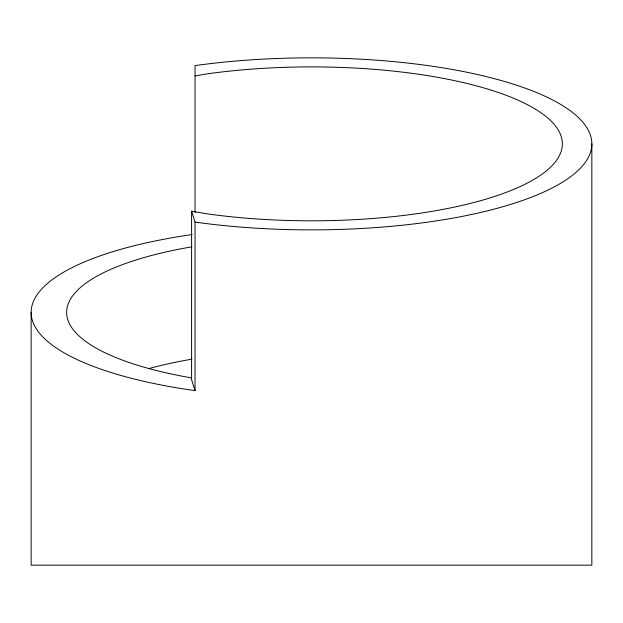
<?xml version="1.0" encoding="UTF-8"?>
<svg xmlns="http://www.w3.org/2000/svg" width="623" height="623" viewBox="0 0 623 623"><rect width="100%" height="100%" fill="white"/><g stroke="black" fill="none" stroke-linecap="round" stroke-linejoin="round"><path stroke-width="0.93" d="M195.038 75.905L207.295 73.849A250.843 76.964 0 0 1 562.343 143.851A250.843 76.964 0 0 1 207.295 213.86L191.588 211.228L191.588 379.75L195.038 390.621A280.35 86.013 0 0 1 31.158 312.871A280.35 86.013 0 0 1 192.102 234.552M191.588 211.228L195.038 222.1L195.038 390.621M195.038 212.466L195.038 65.61A280.35 86.013 0 0 1 591.85 143.851L591.85 565.162L31.15 565.162L31.15 312.38M591.85 143.851A280.35 86.013 0 0 1 195.038 222.1M191.627 377.888A244.862 75.126 0 0 1 66.638 312.325A244.862 75.126 0 0 1 191.907 246.817M148.726 368.598A244.862 75.126 0 0 1 191.907 359.167"/></g></svg>
